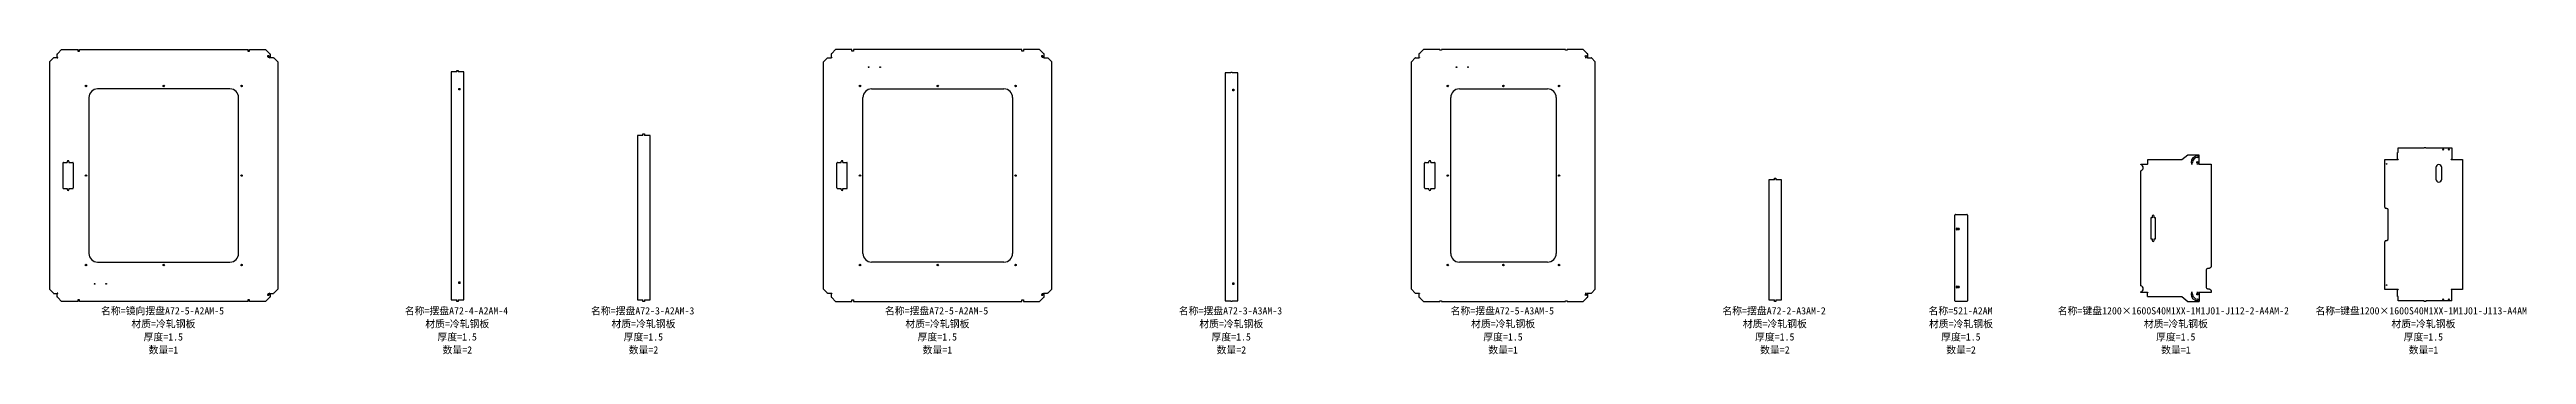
# Model space of a CAD drawing. Header units: millimetres. Extents: x -448 to 35876, y -20183 to -3164.
# Drawn here: x 17976 to 26543, y -20183 to -19131 of the extents above; entities that cross this region are included whole.
import ezdxf

# ---------------------------------------------------------------- set-up
doc = ezdxf.new("R2010")
doc.units = ezdxf.units.MM
doc.layers.add('防拉孔线', color=30, linetype='Continuous')
doc.layers.add('零件信息', color=131, linetype='Continuous')
doc.styles.add('SLDTEXTSTYLE1', font='', dxfattribs={"bigfont": 'bigfont'})
doc.styles.get('SLDTEXTSTYLE1').set_extended_font_data('宋体')

msp = doc.modelspace()

# ---------------------------------------------------------------- linework, layer by layer
at = {"color": 7, "linetype": 'Continuous', "lineweight": 25}
for p, q in [((17989.5, -19159.3), (17976.1, -19172.7)), ((17976.1, -19172.7), (17976.1, -19958.3)), ((17989.5, -19159.3), (17990.2, -19159.2)), ((17990.2, -19158.8), (17990.2, -19159.2)), ((18003, -19158.8), (17990.2, -19158.8)), ((18002.1, -19157.9), (18002.1, -19145.1)), ((18002.1, -19145.1), (18004.3, -19145.1)), ((18004.3, -19157.9), (18002.1, -19157.9)), ((18003, -19159.2), (18003, -19158.8)), ((18003, -19159.2), (18004.3, -19159.2)), ((18004.3, -19145.1), (18004.4, -19144.4)), ((18004.3, -19159.2), (18004.3, -19157.9)), ((18004.4, -19144.4), (18017.8, -19131)), ((18017.8, -19131), (18074.4, -19131)), ((18074.4, -19131), (18074.4, -19136)), ((18074.4, -19136), (18079.8, -19136)), ((18079.8, -19136), (18079.8, -19131)), ((18079.8, -19131), (18662.4, -19131)), ((18662.4, -19131), (18662.4, -19136)), ((18662.4, -19136), (18667.8, -19136)), ((18667.8, -19136), (18667.8, -19131)), ((18667.8, -19131), (18723.4, -19131)), ((18723.4, -19131), (18736.8, -19144.4)), ((18736.8, -19144.4), (18736.9, -19145.1)), ((18736.9, -19145.1), (18739.1, -19145.1)), ((18739.1, -19157.9), (18736.9, -19157.9)), ((18736.9, -19157.9), (18736.9, -19159.2)), ((18736.9, -19159.2), (18738.2, -19159.2)), ((18738.2, -19158.8), (18738.2, -19159.2)), ((18751, -19158.8), (18738.2, -19158.8)), ((18739.1, -19145.1), (18739.1, -19157.9)), ((18751, -19159.2), (18751, -19158.8)), ((18751, -19159.2), (18751.7, -19159.3)), ((18751.7, -19159.3), (18765.1, -19172.7)), ((18765.1, -19172.7), (18765.1, -19958.3)), ((20653.1, -19172.7), (20666.5, -19159.3)), ((20653.1, -19958.3), (20653.1, -19172.7)), ((20666.5, -19159.3), (20667.2, -19159.2)), ((20667.2, -19159.2), (20667.2, -19158.8)), ((20667.2, -19158.8), (20680, -19158.8)), ((20679.1, -19145.1), (20679.1, -19157.9)), ((20681.3, -19145.1), (20679.1, -19145.1)), ((20679.1, -19157.9), (20681.3, -19157.9)), ((20680, -19158.8), (20680, -19159.2)), ((20681.3, -19159.2), (20680, -19159.2)), ((20681.3, -19145.1), (20681.4, -19144.4)), ((20681.3, -19157.9), (20681.3, -19159.2)), ((20694.8, -19131), (20681.4, -19144.4)), ((20751.4, -19131), (20694.8, -19131)), ((20751.4, -19136), (20751.4, -19131)), ((20756.8, -19136), (20751.4, -19136)), ((20756.8, -19131), (20756.8, -19136)), ((21339.4, -19131), (20756.8, -19131)), ((21339.4, -19136), (21339.4, -19131)), ((21344.8, -19136), (21339.4, -19136)), ((21344.8, -19131), (21344.8, -19136)), ((21400.4, -19131), (21344.8, -19131)), ((21413.8, -19144.4), (21400.4, -19131)), ((21413.8, -19144.4), (21413.9, -19145.1)), ((21416.1, -19145.1), (21413.9, -19145.1)), ((21413.9, -19157.9), (21416.1, -19157.9)), ((21413.9, -19159.2), (21413.9, -19157.9)), ((21415.2, -19159.2), (21413.9, -19159.2)), ((21415.2, -19159.2), (21415.2, -19158.8)), ((21415.2, -19158.8), (21428, -19158.8)), ((21416.1, -19157.9), (21416.1, -19145.1)), ((21428, -19158.8), (21428, -19159.2)), ((21428, -19159.2), (21428.7, -19159.3)), ((21442.1, -19172.7), (21428.7, -19159.3)), ((21442.1, -19958.3), (21442.1, -19172.7)), ((22686.1, -19172.7), (22699.5, -19159.3)), ((22686.1, -19958.3), (22686.1, -19172.7)), ((22700.2, -19159.2), (22699.5, -19159.3)), ((22700.2, -19159.2), (22700.2, -19158.8)), ((22700.2, -19158.8), (22713, -19158.8)), ((22712.1, -19145.1), (22712.1, -19157.9)), ((22714.3, -19145.1), (22712.1, -19145.1)), ((22712.1, -19157.9), (22714.3, -19157.9)), ((22713, -19158.8), (22713, -19159.2)), ((22714.3, -19159.2), (22713, -19159.2)), ((22714.4, -19144.4), (22714.3, -19145.1)), ((22714.3, -19157.9), (22714.3, -19159.2)), ((22727.8, -19131), (22714.4, -19144.4)), ((22784.4, -19131), (22727.8, -19131)), ((22784.4, -19133), (22784.4, -19131)), ((22789.8, -19133), (22784.4, -19133)), ((22789.8, -19131), (22789.8, -19133)), ((23219.4, -19131), (22789.8, -19131)), ((23219.4, -19133), (23219.4, -19131)), ((23224.8, -19133), (23219.4, -19133)), ((23224.8, -19131), (23224.8, -19133)), ((23280.4, -19131), (23224.8, -19131)), ((23293.8, -19144.4), (23280.4, -19131)), ((23293.9, -19145.1), (23293.8, -19144.4)), ((23296.1, -19145.1), (23293.9, -19145.1)), ((23293.9, -19157.9), (23296.1, -19157.9)), ((23293.9, -19159.2), (23293.9, -19157.9)), ((23295.2, -19159.2), (23293.9, -19159.2)), ((23295.2, -19159.2), (23295.2, -19158.8)), ((23295.2, -19158.8), (23308, -19158.8)), ((23296.1, -19157.9), (23296.1, -19145.1)), ((23308, -19158.8), (23308, -19159.2)), ((23308.7, -19159.3), (23308, -19159.2)), ((23322.1, -19172.7), (23308.7, -19159.3)), ((23322.1, -19958.3), (23322.1, -19172.7)), ((18600.1, -19266.5), (18142.1, -19266.5)), ((19365.1, -19208), (19365.1, -19995)), ((19384.6, -19208), (19365.1, -19208)), ((19384.6, -19208), (19384.6, -19203)), ((19384.6, -19203), (19389.6, -19203)), ((19389.6, -19203), (19389.6, -19208)), ((19409.1, -19208), (19389.6, -19208)), ((19392.1, -19264.8), (19396.6, -19264.8)), ((19392.1, -19270.2), (19392.1, -19264.8)), ((19396.6, -19270.2), (19392.1, -19270.2)), ((19396.6, -19270.2), (19396.6, -19264.8)), ((19409.1, -19995), (19409.1, -19208)), ((20819.1, -19266.5), (21277.1, -19266.5)), ((22061.6, -19211), (22042.1, -19211)), ((22042.1, -19211), (22042.1, -19998)), ((22061.6, -19211), (22061.6, -19209)), ((22061.6, -19209), (22066.6, -19209)), ((22066.6, -19209), (22066.6, -19211)), ((22086.1, -19211), (22066.6, -19211)), ((22069.1, -19267.8), (22072.6, -19267.8)), ((22069.1, -19273.2), (22069.1, -19267.8)), ((22072.6, -19273.2), (22069.1, -19273.2)), ((22072.6, -19267.8), (22072.6, -19273.2)), ((22086.1, -19998), (22086.1, -19211)), ((22852.1, -19266.5), (23157.1, -19266.5)), ((18112.1, -19296.5), (18112.1, -19834.5)), ((18630.1, -19834.5), (18630.1, -19296.5)), ((20789.1, -19834.5), (20789.1, -19296.5)), ((21307.1, -19296.5), (21307.1, -19834.5)), ((22822.1, -19834.5), (22822.1, -19296.5)), ((23187.1, -19296.5), (23187.1, -19834.5)), ((20009.1, -19427), (20009.1, -19995)), ((20028.6, -19427), (20009.1, -19427)), ((20028.6, -19427), (20028.6, -19422)), ((20028.6, -19422), (20033.6, -19422)), ((20033.6, -19422), (20033.6, -19427)), ((20053.1, -19427), (20033.6, -19427)), ((20053.1, -19995), (20053.1, -19427)), ((18022.1, -19522.5), (18022.1, -19608.5)), ((18024.1, -19520.5), (18036.8, -19520.5)), ((18036.8, -19517.5), (18036.8, -19520.5)), ((18043.3, -19517.5), (18043.3, -19520.5)), ((18043.3, -19520.5), (18056.1, -19520.5)), ((18058.1, -19522.5), (18058.1, -19608.5)), ((20699.1, -19608.5), (20699.1, -19522.5)), ((20701.1, -19520.5), (20713.8, -19520.5)), ((20713.8, -19520.5), (20713.8, -19517.5)), ((20720.3, -19520.5), (20720.3, -19517.5)), ((20720.3, -19520.5), (20733.1, -19520.5)), ((20735.1, -19608.5), (20735.1, -19522.5)), ((22732.1, -19608.5), (22732.1, -19522.5)), ((22734.1, -19520.5), (22746.8, -19520.5)), ((22746.8, -19520.5), (22746.8, -19517.5)), ((22753.3, -19520.5), (22753.3, -19517.5)), ((22753.3, -19520.5), (22766.1, -19520.5)), ((22768.1, -19608.5), (22768.1, -19522.5)), ((25209.6, -19527.9), (25209.6, -19525.9)), ((25209.6, -19525.9), (25232.5, -19525.9)), ((25231.6, -19511.5), (25231.6, -19524.8)), ((25351.1, -19511.5), (25231.6, -19511.5)), ((25231.6, -19524.8), (25233.3, -19524.8)), ((25233.2, -19525.7), (25232.5, -19525.9)), ((25233.3, -19525.7), (25233.2, -19525.7)), ((25233.3, -19524.8), (25233.3, -19525.7)), ((25371.1, -19495), (25351.1, -19511.5)), ((25411.1, -19495), (25371.1, -19495)), ((25409.4, -19524.8), (25411.1, -19524.8)), ((25409.4, -19525.7), (25409.4, -19524.8)), ((25409.5, -19525.7), (25409.4, -19525.7)), ((25410.2, -19525.9), (25409.5, -19525.7)), ((25410.2, -19525.9), (25452.6, -19525.9)), ((25411.1, -19524.8), (25411.1, -19495)), ((25452.6, -19525.9), (25452.6, -19876.5)), ((26052.6, -19674.5), (26052.6, -19510)), ((26052.6, -19510), (26098, -19510)), ((26097.1, -19508.8), (26097.1, -19486)), ((26099.1, -19486), (26097.1, -19486)), ((26097.1, -19508.8), (26098.8, -19508.8)), ((26098, -19510), (26098.7, -19509.7)), ((26098.8, -19509.7), (26098.7, -19509.7)), ((26098.8, -19508.8), (26098.8, -19509.7)), ((26099.1, -19486), (26099.1, -19470.5)), ((26099.1, -19470.5), (26189.4, -19470.5)), ((26189.4, -19470.5), (26189.4, -19469)), ((26189.4, -19469), (26194.4, -19469)), ((26194.4, -19469), (26194.4, -19470.5)), ((26194.4, -19470.5), (26284.6, -19470.5)), ((26282.9, -19508.8), (26284.6, -19508.8)), ((26282.9, -19509.7), (26282.9, -19508.8)), ((26283, -19509.7), (26282.9, -19509.7)), ((26283, -19509.7), (26283.7, -19509.9)), ((26283.7, -19509.9), (26322.1, -19509.9)), ((26284.6, -19470.5), (26284.6, -19508.8)), ((26322.1, -19509.9), (26322.1, -19959.1)), ((18024.1, -19610.5), (18036.8, -19610.5)), ((18036.8, -19610.5), (18036.8, -19613.5)), ((18043.3, -19610.5), (18043.3, -19613.5)), ((18043.3, -19610.5), (18056.1, -19610.5)), ((20701.1, -19610.5), (20713.8, -19610.5)), ((20713.8, -19613.5), (20713.8, -19610.5)), ((20720.3, -19613.5), (20720.3, -19610.5)), ((20720.3, -19610.5), (20733.1, -19610.5)), ((22734.1, -19610.5), (22746.8, -19610.5)), ((22746.8, -19613.5), (22746.8, -19610.5)), ((22753.3, -19613.5), (22753.3, -19610.5)), ((22753.3, -19610.5), (22766.1, -19610.5)), ((23922.1, -19580), (23922.1, -19995)), ((23941.6, -19580), (23922.1, -19580)), ((23941.6, -19580), (23941.6, -19575)), ((23941.6, -19575), (23946.6, -19575)), ((23946.6, -19575), (23946.6, -19580)), ((23966.1, -19580), (23946.6, -19580)), ((23966.1, -19995), (23966.1, -19580)), ((25209.6, -19945.9), (25209.6, -19549.1)), ((26229.6, -19538), (26229.6, -19578)), ((26249.6, -19578), (26249.6, -19538)), ((24566.1, -19998), (24566.1, -19702)), ((24568.1, -19700), (24607.6, -19700)), ((24609.6, -19702), (24609.6, -19998)), ((26060.1, -19679.5), (26057.6, -19679.5)), ((26065.1, -19784.5), (26065.1, -19684.5)), ((24572.9, -19747.2), (24579.4, -19747.2)), ((24579.4, -19752.7), (24572.9, -19752.7)), ((25248.5, -19711.2), (25243.6, -19711.2)), ((25243.6, -19711.2), (25243.6, -19783.7)), ((25243.6, -19783.7), (25248.5, -19783.7)), ((25248.5, -19705.5), (25248.5, -19711.2)), ((25248.5, -19783.7), (25248.5, -19789.5)), ((25255.5, -19711.2), (25255.5, -19705.5)), ((25260.4, -19711.2), (25255.5, -19711.2)), ((25255.5, -19789.5), (25255.5, -19783.7)), ((25255.5, -19783.7), (25260.4, -19783.7)), ((25260.4, -19783.7), (25260.4, -19711.2)), ((18142.1, -19864.5), (18600.1, -19864.5)), ((21277.1, -19864.5), (20819.1, -19864.5)), ((23157.1, -19864.5), (22852.1, -19864.5)), ((26052.6, -19959), (26052.6, -19794.5)), ((26057.6, -19789.5), (26060.1, -19789.5)), ((17976.1, -19958.3), (17989.5, -19971.7)), ((18765.1, -19958.3), (18751.7, -19971.7)), ((19392.1, -19932.8), (19396.6, -19932.8)), ((19392.1, -19938.2), (19392.1, -19932.8)), ((19396.6, -19938.2), (19392.1, -19938.2)), ((19396.6, -19938.2), (19396.6, -19932.8)), ((20666.5, -19971.7), (20653.1, -19958.3)), ((21428.7, -19971.7), (21442.1, -19958.3)), ((22069.1, -19935.8), (22072.6, -19935.8)), ((22069.1, -19941.2), (22069.1, -19935.8)), ((22072.6, -19941.2), (22069.1, -19941.2)), ((22072.6, -19935.8), (22072.6, -19941.2)), ((22699.5, -19971.7), (22686.1, -19958.3)), ((23308.7, -19971.7), (23322.1, -19958.3)), ((24572.9, -19947.2), (24579.4, -19947.2)), ((24579.4, -19952.7), (24572.9, -19952.7)), ((25435.1, -19891.5), (25435.1, -19951.5)), ((25438.5, -19886.8), (25439.2, -19886.5)), ((25439.2, -19956.5), (25438.5, -19956.2)), ((25442.6, -19886.5), (25439.2, -19886.5)), ((25439.2, -19956.5), (25442.6, -19956.5)), ((26098, -19959), (26052.6, -19959)), ((26097.1, -19983), (26097.1, -19960.2)), ((26098.8, -19960.2), (26097.1, -19960.2)), ((26098.7, -19959.3), (26098, -19959)), ((26098.7, -19959.3), (26098.8, -19959.3)), ((26098.8, -19959.3), (26098.8, -19960.2)), ((26282.9, -19959.3), (26283, -19959.3)), ((26282.9, -19959.3), (26282.9, -19960.2)), ((26284.6, -19960.2), (26282.9, -19960.2)), ((26283.7, -19959.1), (26283, -19959.3)), ((26322.1, -19959.1), (26283.7, -19959.1)), ((26284.6, -19998.5), (26284.6, -19960.2)), ((17990.2, -19971.8), (17989.5, -19971.7)), ((17990.2, -19971.8), (17990.2, -19972.2)), ((17990.2, -19972.2), (18003, -19972.2)), ((18002.1, -19985.9), (18002.1, -19973.1)), ((18002.1, -19973.1), (18004.3, -19973.1)), ((18004.3, -19985.9), (18002.1, -19985.9)), ((18004.3, -19971.8), (18003, -19971.8)), ((18003, -19972.2), (18003, -19971.8)), ((18004.3, -19973.1), (18004.3, -19971.8)), ((18004.4, -19986.6), (18004.3, -19985.9)), ((18017.8, -20000), (18004.4, -19986.6)), ((18074.4, -20000), (18017.8, -20000)), ((18079.8, -19995), (18074.4, -19995)), ((18074.4, -19995), (18074.4, -20000)), ((18079.8, -20000), (18079.8, -19995)), ((18662.4, -20000), (18079.8, -20000)), ((18667.8, -19995), (18662.4, -19995)), ((18662.4, -19995), (18662.4, -20000)), ((18667.8, -20000), (18667.8, -19995)), ((18723.4, -20000), (18667.8, -20000)), ((18736.8, -19986.6), (18723.4, -20000)), ((18736.9, -19985.9), (18736.8, -19986.6)), ((18738.2, -19971.8), (18736.9, -19971.8)), ((18736.9, -19971.8), (18736.9, -19973.1)), ((18736.9, -19973.1), (18739.1, -19973.1)), ((18739.1, -19985.9), (18736.9, -19985.9)), ((18738.2, -19971.8), (18738.2, -19972.2)), ((18738.2, -19972.2), (18751, -19972.2)), ((18739.1, -19973.1), (18739.1, -19985.9)), ((18751.7, -19971.7), (18751, -19971.8)), ((18751, -19972.2), (18751, -19971.8)), ((19365.1, -19995), (19384.6, -19995)), ((19384.6, -20000), (19384.6, -19995)), ((19389.6, -20000), (19384.6, -20000)), ((19389.6, -19995), (19389.6, -20000)), ((19389.6, -19995), (19409.1, -19995)), ((20009.1, -19995), (20028.6, -19995)), ((20028.6, -20000), (20028.6, -19995)), ((20033.6, -20000), (20028.6, -20000)), ((20033.6, -19995), (20053.1, -19995)), ((20033.6, -19995), (20033.6, -20000)), ((20667.2, -19971.8), (20666.5, -19971.7)), ((20667.2, -19972.2), (20667.2, -19971.8)), ((20680, -19972.2), (20667.2, -19972.2)), ((20679.1, -19973.1), (20679.1, -19985.9)), ((20681.3, -19973.1), (20679.1, -19973.1)), ((20679.1, -19985.9), (20681.3, -19985.9)), ((20680, -19971.8), (20681.3, -19971.8)), ((20680, -19971.8), (20680, -19972.2)), ((20681.3, -19971.8), (20681.3, -19973.1)), ((20681.4, -19986.6), (20681.3, -19985.9)), ((20681.4, -19986.6), (20694.8, -20000)), ((20694.8, -20000), (20751.4, -20000)), ((20751.4, -19995), (20756.8, -19995)), ((20751.4, -20000), (20751.4, -19995)), ((20756.8, -19995), (20756.8, -20000)), ((20756.8, -20000), (21339.4, -20000)), ((21339.4, -19995), (21344.8, -19995)), ((21339.4, -20000), (21339.4, -19995)), ((21344.8, -19995), (21344.8, -20000)), ((21344.8, -20000), (21400.4, -20000)), ((21400.4, -20000), (21413.8, -19986.6)), ((21413.9, -19985.9), (21413.8, -19986.6)), ((21413.9, -19971.8), (21415.2, -19971.8)), ((21413.9, -19973.1), (21413.9, -19971.8)), ((21416.1, -19973.1), (21413.9, -19973.1)), ((21413.9, -19985.9), (21416.1, -19985.9)), ((21415.2, -19972.2), (21415.2, -19971.8)), ((21428, -19972.2), (21415.2, -19972.2)), ((21416.1, -19985.9), (21416.1, -19973.1)), ((21428.7, -19971.7), (21428, -19971.8)), ((21428, -19971.8), (21428, -19972.2)), ((22042.1, -19998), (22061.6, -19998)), ((22061.6, -20000), (22061.6, -19998)), ((22066.6, -20000), (22061.6, -20000)), ((22066.6, -19998), (22066.6, -20000)), ((22066.6, -19998), (22086.1, -19998)), ((22699.5, -19971.7), (22700.2, -19971.8)), ((22700.2, -19972.2), (22700.2, -19971.8)), ((22713, -19972.2), (22700.2, -19972.2)), ((22712.1, -19973.1), (22712.1, -19985.9)), ((22714.3, -19973.1), (22712.1, -19973.1)), ((22712.1, -19985.9), (22714.3, -19985.9)), ((22713, -19971.8), (22714.3, -19971.8)), ((22713, -19971.8), (22713, -19972.2)), ((22714.3, -19971.8), (22714.3, -19973.1)), ((22714.3, -19985.9), (22714.4, -19986.6)), ((22714.4, -19986.6), (22727.8, -20000)), ((22727.8, -20000), (22784.4, -20000)), ((22784.4, -19998), (22789.8, -19998)), ((22784.4, -20000), (22784.4, -19998)), ((22789.8, -19998), (22789.8, -20000)), ((22789.8, -20000), (23219.4, -20000)), ((23219.4, -19998), (23224.8, -19998)), ((23219.4, -20000), (23219.4, -19998)), ((23224.8, -19998), (23224.8, -20000)), ((23224.8, -20000), (23280.4, -20000)), ((23280.4, -20000), (23293.8, -19986.6)), ((23293.8, -19986.6), (23293.9, -19985.9)), ((23293.9, -19971.8), (23295.2, -19971.8)), ((23293.9, -19973.1), (23293.9, -19971.8)), ((23296.1, -19973.1), (23293.9, -19973.1)), ((23293.9, -19985.9), (23296.1, -19985.9)), ((23295.2, -19972.2), (23295.2, -19971.8)), ((23308, -19972.2), (23295.2, -19972.2)), ((23296.1, -19985.9), (23296.1, -19973.1)), ((23308, -19971.8), (23308.7, -19971.7)), ((23308, -19971.8), (23308, -19972.2)), ((23922.1, -19995), (23941.6, -19995)), ((23941.6, -20000), (23941.6, -19995)), ((23946.6, -20000), (23941.6, -20000)), ((23946.6, -19995), (23966.1, -19995)), ((23946.6, -19995), (23946.6, -20000)), ((24607.6, -20000), (24568.1, -20000)), ((25209.6, -19969.1), (25209.6, -19967.1)), ((25232.5, -19969.1), (25209.6, -19969.1)), ((25231.6, -19983.5), (25231.6, -19970.2)), ((25233.3, -19970.2), (25231.6, -19970.2)), ((25231.6, -19983.5), (25351.1, -19983.5)), ((25232.5, -19969.1), (25233.2, -19969.3)), ((25233.2, -19969.3), (25233.3, -19969.3)), ((25233.3, -19969.3), (25233.3, -19970.2)), ((25351.1, -19983.5), (25371.1, -20000)), ((25371.1, -20000), (25411.1, -20000)), ((25409.4, -19969.3), (25409.5, -19969.3)), ((25409.4, -19970.2), (25409.4, -19969.3)), ((25411.1, -19970.2), (25409.4, -19970.2)), ((25409.5, -19969.3), (25410.2, -19969.1)), ((25452.6, -19969.1), (25410.2, -19969.1)), ((25411.1, -19970.2), (25411.1, -20000)), ((25452.6, -19966.5), (25452.6, -19969.1)), ((26099.1, -19983), (26097.1, -19983)), ((26099.1, -19998.5), (26099.1, -19983)), ((26189.4, -19998.5), (26099.1, -19998.5)), ((26189.4, -20000), (26189.4, -19998.5)), ((26194.4, -20000), (26189.4, -20000)), ((26284.6, -19998.5), (26194.4, -19998.5)), ((26194.4, -19998.5), (26194.4, -20000))]:
    msp.add_line(p, q, dxfattribs=at)
for centre, radius in [((18733.1, -19153.5), 2.6), ((21410.1, -19153.5), 2.6), ((23290.1, -19153.5), 2.6), ((18102.1, -19256.5), 2.5), ((18371.1, -19256.5), 2.5), ((18640.1, -19256.5), 2.5), ((20779.1, -19256.5), 2.5), ((20809.1, -19191.5), 1.25), ((20849.1, -19191.5), 1.25), ((21048.1, -19256.5), 2.5), ((21317.1, -19256.5), 2.5), ((22812.1, -19256.5), 2.5), ((22842.1, -19191.5), 1.25), ((22882.1, -19191.5), 1.25), ((23004.6, -19256.5), 2.5), ((23197.1, -19256.5), 2.5), ((25405.1, -19520), 2.6), ((26059.1, -19525.5), 1.15), ((26255, -19475.5), 2.1), ((26274.6, -19475.5), 2.1), ((18102.1, -19565.5), 2.5), ((18640.1, -19565.5), 2.5), ((20779.1, -19565.5), 2.5), ((21317.1, -19565.5), 2.5), ((22812.1, -19565.5), 2.5), ((23197.1, -19565.5), 2.5), ((18102.1, -19874.5), 2.5), ((18371.1, -19874.5), 2.5), ((18640.1, -19874.5), 2.5), ((20779.1, -19874.5), 2.5), ((21048.1, -19874.5), 2.5), ((21317.1, -19874.5), 2.5), ((22812.1, -19874.5), 2.5), ((23004.6, -19874.5), 2.5), ((23197.1, -19874.5), 2.5), ((18132.1, -19939.5), 1.25), ((18172.1, -19939.5), 1.25), ((26059.1, -19943.5), 1.15), ((18733.1, -19977.5), 2.6), ((21410.1, -19977.5), 2.6), ((23290.1, -19977.5), 2.6), ((25405.1, -19975), 2.6), ((26255, -19993.5), 2.1), ((26274.6, -19993.5), 2.1)]:
    msp.add_circle(centre, radius, dxfattribs=at)
for centre, radius, start, end in [((18142.1, -19296.5), 30, 90, 180), ((18600.1, -19296.5), 30, 0, 90), ((20819.1, -19296.5), 30, 90, 180), ((21277.1, -19296.5), 30, 0, 90), ((22852.1, -19296.5), 30, 90, 180), ((23157.1, -19296.5), 30, 0, 90), ((18024.1, -19522.5), 2, 90, 180), ((18040.1, -19517.5), 3.25, 0, 180), ((18056.1, -19522.5), 2, 0, 90), ((20701.1, -19522.5), 2, 90, 180), ((20717.1, -19517.5), 3.25, 0, 180), ((20733.1, -19522.5), 2, 0, 90), ((22734.1, -19522.5), 2, 90, 180), ((22750.1, -19517.5), 3.25, 0, 180), ((22766.1, -19522.5), 2, 0, 90), ((25206.6, -19538.5), 11, 285.82662, 74.17338), ((25405.1, -19520), 22.2, 90, 180), ((25385.5, -19520), 2.6, 180, 0), ((25405.1, -19520), 17, 90, 180), ((25405.1, -19500.4), 2.6, 270, 90), ((26239.6, -19538), 10, 0, 180), ((18024.1, -19608.5), 2, 180, 270), ((18040.1, -19613.5), 3.25, 180, 0), ((18056.1, -19608.5), 2, 270, 0), ((20701.1, -19608.5), 2, 180, 270), ((20717.1, -19613.5), 3.25, 180, 0), ((20733.1, -19608.5), 2, 270, 0), ((22734.1, -19608.5), 2, 180, 270), ((22750.1, -19613.5), 3.25, 180, 0), ((22766.1, -19608.5), 2, 270, 0), ((26239.6, -19578), 10, 180, 0), ((24568.1, -19702), 2, 90, 180), ((24607.6, -19702), 2, 0, 90), ((25252, -19705.5), 3.5, 0, 180), ((26057.6, -19674.5), 5, 180, 270), ((26060.1, -19684.5), 5, 0, 90), ((24572.9, -19750), 2.75, 90, 270), ((24579.4, -19750), 2.75, 270, 90), ((26060.1, -19784.5), 5, 270, 0), ((18142.1, -19834.5), 30, 180, 270), ((18600.1, -19834.5), 30, 270, 0), ((20819.1, -19834.5), 30, 180, 270), ((21277.1, -19834.5), 30, 270, 0), ((22852.1, -19834.5), 30, 180, 270), ((23157.1, -19834.5), 30, 270, 0), ((25252, -19789.5), 3.5, 180, 0), ((26057.6, -19794.5), 5, 90, 180), ((24572.9, -19950), 2.75, 90, 270), ((24579.4, -19950), 2.75, 270, 90), ((25206.6, -19956.5), 11, 285.82662, 74.17338), ((25440.1, -19891.5), 5, 108.66292, 180), ((25440.1, -19951.5), 5, 180, 251.33708), ((24568.1, -19998), 2, 180, 270), ((24607.6, -19998), 2, 270, 0), ((25385.5, -19975), 2.6, 0, 180), ((25405.1, -19975), 22.2, 180, 270), ((25405.1, -19975), 17, 180, 270), ((25405.1, -19994.6), 2.6, 270, 90)]:
    msp.add_arc(centre, radius, start, end, dxfattribs=at)
for points, knots in [([(25446.4, -19885.7), (25446.4, -19885.7), (25446.4, -19885.7), (25445.8, -19886), (25445.2, -19886.2), (25443.9, -19886.4), (25443.3, -19886.5), (25442.6, -19886.5)], [0.7499992, 0.7499992, 0.7499992, 0.7499992, 0.75, 0.75, 0.875, 0.875, 1, 1, 1, 1]), ([(25442.6, -19956.5), (25443.3, -19956.5), (25443.9, -19956.6), (25445.2, -19956.8), (25445.8, -19957), (25447, -19957.5), (25447.6, -19957.8), (25448.4, -19958.4), (25448.7, -19958.6), (25449, -19958.8)], [0, 0, 0, 0, 0.125, 0.125, 0.25, 0.25, 0.375, 0.375, 0.4375, 0.4375, 0.4375, 0.4375]), ([(25448.2, -19884.8), (25448.2, -19884.8), (25448.2, -19884.8), (25447.6, -19885.2), (25447, -19885.5), (25446.4, -19885.7)], [0.623525, 0.623525, 0.623525, 0.623525, 0.625, 0.625, 0.7499992, 0.7499992, 0.7499992, 0.7499992]), ([(25450, -19883.3), (25449.9, -19883.4), (25449.8, -19883.5), (25449.4, -19883.8), (25449.2, -19884), (25448.7, -19884.4), (25448.4, -19884.6), (25448.2, -19884.8)], [0.4738415, 0.4738415, 0.4738415, 0.4738415, 0.5, 0.5, 0.5625, 0.5625, 0.623525, 0.623525, 0.623525, 0.623525]), ([(25449.4, -19959.1), (25449.5, -19959.2), (25449.6, -19959.3), (25449.9, -19959.7), (25450.1, -19959.9), (25450.5, -19960.4), (25450.7, -19960.7), (25450.9, -19960.9)], [0.4738415, 0.4738415, 0.4738415, 0.4738415, 0.5, 0.5, 0.5625, 0.5625, 0.623525, 0.623525, 0.623525, 0.623525]), ([(25452.6, -19876.5), (25452.6, -19877.2), (25452.5, -19877.8), (25452.3, -19879.1), (25452.1, -19879.7), (25451.6, -19880.9), (25451.3, -19881.5), (25450.7, -19882.3), (25450.5, -19882.6), (25450.3, -19882.8)], [0, 0, 0, 0, 0.125, 0.125, 0.25, 0.25, 0.375, 0.375, 0.4375, 0.4375, 0.4375, 0.4375]), ([(25450.9, -19960.9), (25450.9, -19960.9), (25450.9, -19960.9), (25451.3, -19961.5), (25451.6, -19962.1), (25451.8, -19962.7)], [0.623525, 0.623525, 0.623525, 0.623525, 0.625, 0.625, 0.75, 0.75, 0.75, 0.75]), ([(25451.8, -19962.7), (25452.1, -19963.3), (25452.3, -19963.9), (25452.5, -19965.2), (25452.6, -19965.8), (25452.6, -19966.5)], [0.75, 0.75, 0.75, 0.75, 0.875, 0.875, 1, 1, 1, 1])]:
    msp.add_open_spline(points, degree=3, knots=knots, dxfattribs=at)
for points in [[(25449, -19958.8), (25449.1, -19958.9), (25449.2, -19959), (25449.4, -19959.1)], [(25450.3, -19882.8), (25450.2, -19883), (25450.1, -19883.1), (25450, -19883.3)]]:
    msp.add_open_spline(points, degree=3, dxfattribs=at)
at = {"layer": '防拉孔线'}
for p, q in [((18735.4, -19158.2), (18730.8, -19158.2)), ((21412.4, -19158.2), (21407.8, -19158.2)), ((23287.8, -19158.2), (23292.4, -19158.2)), ((22072.8, -19273.2), (22072.8, -19267.8)), ((25383.6, -19525.2), (25387.4, -19525.2)), ((25403.2, -19525.2), (25407, -19525.2)), ((22072.8, -19941.2), (22072.8, -19935.8)), ((18730.8, -19972.7), (18735.4, -19972.7)), ((21407.8, -19972.7), (21412.4, -19972.7)), ((23292.4, -19972.7), (23287.8, -19972.7)), ((25387.4, -19969.7), (25383.6, -19969.7)), ((25407, -19969.7), (25403.2, -19969.7))]:
    msp.add_line(p, q, dxfattribs=at)

# ---------------------------------------------------------------- texts
at = {"layer": '零件信息', "char_height": 25, "attachment_point": 2, "style": 'SLDTEXTSTYLE1'}
for s, insert in [('名称=镜向摆盘A72-5-A2AM-5', (18366.8, -20020)), ('名称=摆盘A72-4-A2AM-4', (19383.5, -20020)), ('名称=摆盘A72-3-A2AM-3', (20027.5, -20020)), ('名称=摆盘A72-5-A2AM-5', (21044, -20020)), ('名称=摆盘A72-3-A3AM-3', (22060.5, -20020)), ('名称=摆盘A72-5-A3AM-5', (23000.6, -20020)), ('名称=摆盘A72-2-A3AM-2', (23940.6, -20020)), ('名称=521-A2AM', (24585.5, -20020)), ('名称=键盘1200×1600S40M1XX-1M1J01-J112-2-A4AM-2', (25321.6, -20020)), ('名称=键盘1200×1600S40M1XX-1M1J01-J113-A4AM', (26178.9, -20020)), ('材质=冷轧钢板', (18369.8, -20065)), ('厚度=1.5', (18369.4, -20110)), ('材质=冷轧钢板', (19386.3, -20065)), ('厚度=1.5', (19385.9, -20110)), ('材质=冷轧钢板', (20030.3, -20065)), ('厚度=1.5', (20029.9, -20110)), ('材质=冷轧钢板', (21046.8, -20065)), ('厚度=1.5', (21046.4, -20110)), ('材质=冷轧钢板', (22063.3, -20065)), ('厚度=1.5', (22062.9, -20110)), ('材质=冷轧钢板', (23003.3, -20065)), ('厚度=1.5', (23002.9, -20110)), ('材质=冷轧钢板', (23943.3, -20065)), ('厚度=1.5', (23942.9, -20110)), ('材质=冷轧钢板', (24587, -20065)), ('厚度=1.5', (24586.7, -20110)), ('材质=冷轧钢板', (25330.3, -20065)), ('厚度=1.5', (25329.9, -20110)), ('材质=冷轧钢板', (26186.5, -20065)), ('厚度=1.5', (26186.2, -20110)), ('数量=1', (18369.9, -20155)), ('数量=2', (19386.4, -20155)), ('数量=2', (20030.4, -20155)), ('数量=1', (21046.9, -20155)), ('数量=2', (22063.4, -20155)), ('数量=1', (23003.4, -20155)), ('数量=2', (23943.4, -20155)), ('数量=2', (24587.2, -20155)), ('数量=1', (25330.4, -20155)), ('数量=1', (26186.7, -20155))]:
    msp.add_mtext(s, dxfattribs=dict(at, insert=insert))

doc.saveas('drawing.dxf')
